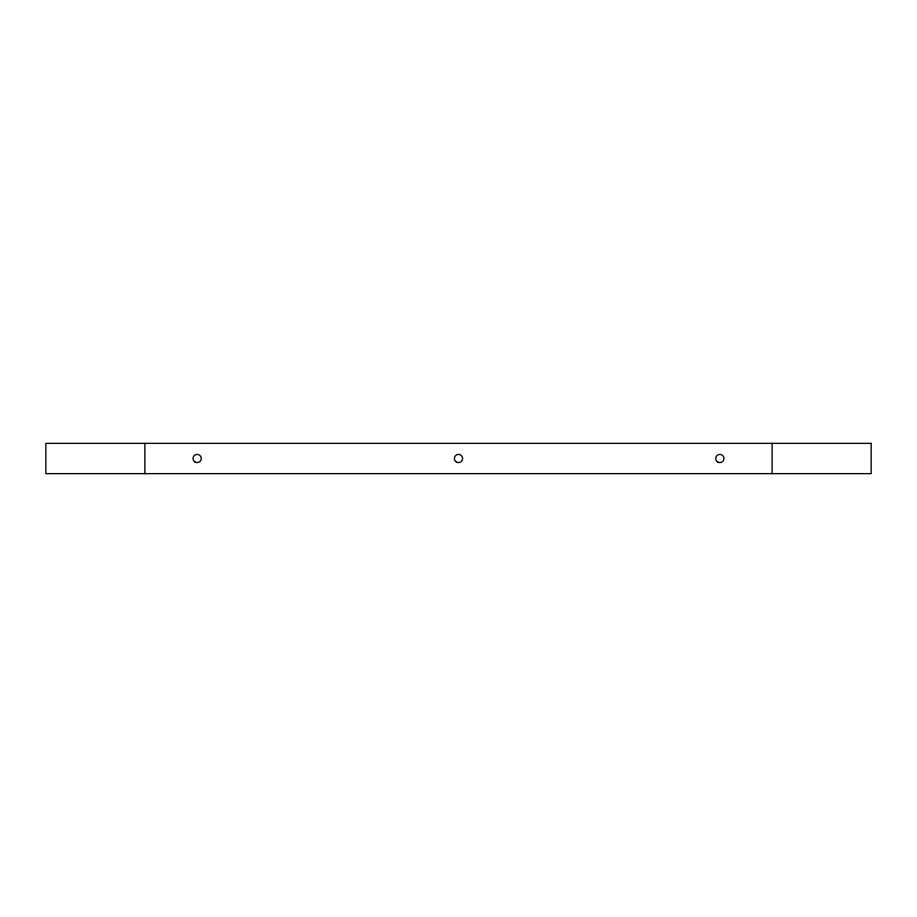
<?xml version="1.0" encoding="UTF-8"?>
<svg xmlns="http://www.w3.org/2000/svg" width="917" height="917" viewBox="0 0 917 917"><rect width="100%" height="100%" fill="white"/><g stroke="black" fill="none" stroke-linecap="round" stroke-linejoin="round"><path stroke-width="1.38" d="M772.114 443.37L772.114 473.63M144.886 443.37L144.886 473.63M871.15 443.37L45.85 443.37L45.85 473.63L871.15 473.63L871.15 443.37M717.782 462.076A4.127 4.127 0 0 0 723.971 458.5A4.127 4.127 0 0 0 717.782 454.924A4.127 4.127 0 0 0 717.782 462.076M195.092 462.076A4.127 4.127 0 0 0 201.281 458.5A4.127 4.127 0 0 0 195.092 454.924A4.127 4.127 0 0 0 195.092 462.076M456.437 462.076A4.127 4.127 0 0 0 462.627 458.5A4.127 4.127 0 0 0 456.437 454.924A4.127 4.127 0 0 0 456.437 462.076"/></g></svg>
